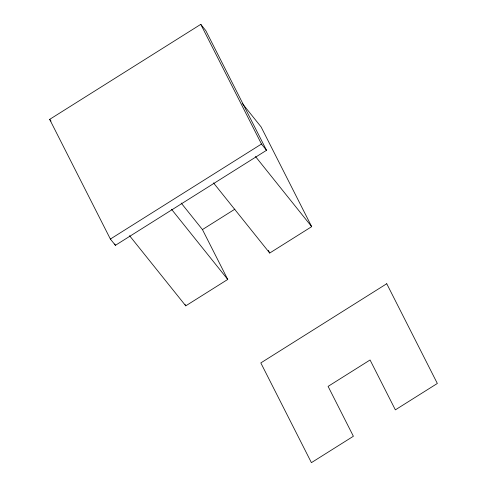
<?xml version="1.0" encoding="UTF-8"?>
<svg xmlns="http://www.w3.org/2000/svg" width="487" height="487" viewBox="0 0 487 487"><rect width="100%" height="100%" fill="white"/><g stroke="black" fill="none" stroke-linecap="round" stroke-linejoin="round"><path stroke-width="0.73" d="M49.662 119.376L200.772 24.35L205.8 30.62L266.517 150.3L115.401 245.326L110.379 239.056L49.662 119.376L51.032 121.086M110.379 239.056L261.489 144.024L266.517 150.3M181.182 203.049L202.44 229.578L234.874 209.179M129.548 235.69L185.76 305.842L227.739 279.441L202.44 229.578M213.501 182.893L269.713 253.045L311.686 226.65L261.093 126.918L242.197 103.341M255.474 156.497L311.686 226.65M171.521 209.288L227.739 279.441M200.772 24.35L261.489 144.024M268.343 250.348L269.713 253.045M185.072 304.485L185.76 305.842M114.719 243.975L115.401 245.326M386.745 283.732L260.819 362.918L311.412 462.65L353.385 436.255L328.092 386.386L370.065 359.99L395.365 409.859L437.338 383.464L386.745 283.732"/></g></svg>
